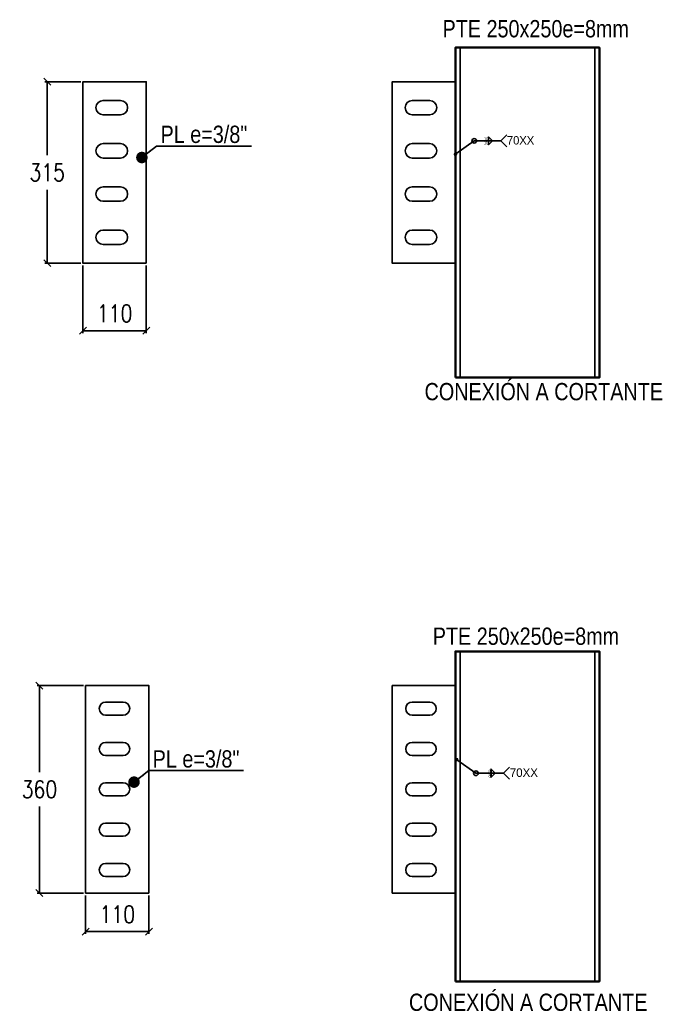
# Model space of a CAD drawing. Header units: millimetres. Extents: x -999 to 93225, y -17477 to 29086.
# Drawn here: x 15719 to 16835, y -8661 to -6940 of the extents above; entities that cross this region are included whole.
import ezdxf
from ezdxf.enums import TextEntityAlignment as Align

# ---------------------------------------------------------------- set-up
doc = ezdxf.new("R2010")
doc.units = ezdxf.units.MM
doc.header["$LTSCALE"] = 0.4
doc.layers.get('0').update_dxf_attribs({"color": 255})
for name, color, linetype in [('COTAS', 8, 'Continuous'), ('P-PLATINA', 6, 'Continuous'), ('TITULO', 3, 'Continuous')]:
    doc.layers.add(name, color=color, linetype=linetype)
doc.layers.add('E_COLUMNAS-3', color=1, linetype='Continuous', lineweight=35)
doc.styles.add('Arial Narrow', font='', dxfattribs={"height": 0.2})
doc.styles.add('CNI_COTAS', font='romans.shx', dxfattribs={"width": 0.8})
doc.styles.add('MtXpl_Arial_Narrow', font='')
doc.styles.add('ROMANS', font='DINGRAFO.SHX')
doc.styles.get('Arial Narrow').set_extended_font_data('Arial Narrow')
doc.styles.get('MtXpl_Arial_Narrow').set_extended_font_data('Arial Narrow')
doc.dimstyles.new('1.1', dxfattribs={"dimscale": 0, "dimtxt": 15, "dimasz": 20, "dimexe": 2, "dimexo": 2, "dimgap": 7, "dimtad": 1, "dimdec": 0, "dimzin": 4, "dimdsep": 46, "dimtxsty": 'CNI_COTAS', "dimblk": 'DOTSMALL', "dimcen": 0, "dimclrd": 256, "dimclrt": 3, "dimadec": 0, "dimazin": 0, "dimtfac": 1, "dimtdec": 0, "dimtmove": 2, "dimatfit": 0, "dimldrblk": 'DOT', "dimfxl": 0.05, "dimtolj": 1, "dimtzin": 0, "dimarcsym": 1})
doc.dimstyles.new('1.4', dxfattribs={"dimscale": 0, "dimtxt": 30, "dimasz": 12, "dimexe": 4, "dimexo": 4, "dimgap": 15, "dimtad": 1, "dimdec": 0, "dimzin": 4, "dimdsep": 46, "dimtxsty": 'CNI_COTAS', "dimblk": 'OBLIQUE', "dimcen": -0.09, "dimclrd": 256, "dimclrt": 3, "dimadec": 0, "dimazin": 0, "dimtfac": 1, "dimtdec": 0, "dimtmove": 2, "dimatfit": 0, "dimldrblk": 'DOT', "dimfxl": 0.05, "dimtolj": 1, "dimtzin": 0, "dimarcsym": 0})

# ---------------------------------------------------------------- blocks, each defined once
blk = doc.blocks.new('_Oblique')
at = {"color": 0, "linetype": 'ByBlock', "lineweight": -2}
blk.add_line((-0.5, -0.5), (0.5, 0.5), dxfattribs=at)
blk = doc.blocks.new('*D711')
at = {"layer": 'COTAS', "color": 0, "lineweight": -2, "transparency": 16777216}
for p, q in [((15828.8, -7366.9), (15828.8, -7484.1)), ((15938.8, -7366.9), (15938.8, -7484.1))]:
    blk.add_line(p, q, dxfattribs=at)
at = {"layer": 'COTAS', "lineweight": -2, "transparency": 16777216}
blk.add_line((15828.8, -7480.1), (15938.8, -7480.1), dxfattribs=at)
at = {"layer": 'Defpoints', "color": 0, "transparency": 16777216}
for p in [(15828.8, -7362.9), (15938.8, -7362.9), (15938.8, -7480.1)]:
    blk.add_point(p, dxfattribs=at)
at = {"layer": 'COTAS', "lineweight": -2, "transparency": 16777216, "xscale": 12, "yscale": 12, "zscale": 12, "rotation": 180}
blk.add_blockref('_Oblique', (15828.8, -7480.1), dxfattribs=at)
at = {"layer": 'COTAS', "lineweight": -2, "transparency": 16777216, "xscale": 12, "yscale": 12, "zscale": 12}
blk.add_blockref('_Oblique', (15938.8, -7480.1), dxfattribs=at)
at = {"layer": 'COTAS', "color": 3, "transparency": 16777216, "insert": (15883.8, -7450.1), "char_height": 30, "attachment_point": 5, "style": 'CNI_COTAS'}
blk.add_mtext('\\A1;110', dxfattribs=at)
blk = doc.blocks.new('_Dot')
at = {"color": 0, "linetype": 'ByBlock', "lineweight": -2}
blk.add_line((-0.5, 0), (-1, 0), dxfattribs=at)
at = {"color": 0, "linetype": 'ByBlock', "const_width": 0.5}
blk.add_lwpolyline([(-0.25, 0, 1), (0.25, 0, 1)], format="xyb", close=True, dxfattribs=at)
blk = doc.blocks.new('*D712')
at = {"layer": 'COTAS', "color": 0, "lineweight": -2, "transparency": 16777216}
for p, q in [((15824.8, -7047.9), (15762.7, -7047.9)), ((15824.8, -7362.9), (15762.7, -7362.9))]:
    blk.add_line(p, q, dxfattribs=at)
at = {"layer": 'COTAS', "lineweight": -2, "transparency": 16777216}
for p, q in [((15766.7, -7047.9), (15766.7, -7175.4)), ((15766.7, -7362.9), (15766.7, -7235.4))]:
    blk.add_line(p, q, dxfattribs=at)
at = {"layer": 'Defpoints', "color": 0, "transparency": 16777216}
for p in [(15766.7, -7047.9), (15828.8, -7047.9), (15828.8, -7362.9)]:
    blk.add_point(p, dxfattribs=at)
at = {"layer": 'COTAS', "lineweight": -2, "transparency": 16777216, "xscale": 12, "yscale": 12, "zscale": 12}
for p, rotation in [((15766.7, -7047.9), 90), ((15766.7, -7362.9), 270)]:
    blk.add_blockref('_Oblique', p, dxfattribs=dict(at, rotation=rotation))
at = {"layer": 'COTAS', "color": 3, "transparency": 16777216, "insert": (15766.7, -7205.4), "char_height": 30, "attachment_point": 5, "rotation": 0.01, "style": 'CNI_COTAS'}
blk.add_mtext('\\A1;315', dxfattribs=at)
blk = doc.blocks.new('*D717')
at = {"layer": 'COTAS', "color": 0, "lineweight": -2, "transparency": 16777216}
for p, q in [((15829.4, -8096.1), (15749.1, -8096.1)), ((15829.4, -8456.1), (15749.1, -8456.1))]:
    blk.add_line(p, q, dxfattribs=at)
at = {"layer": 'COTAS', "lineweight": -2, "transparency": 16777216}
for p, q in [((15753.1, -8096.1), (15753.1, -8246.1)), ((15753.1, -8456.1), (15753.1, -8306.1))]:
    blk.add_line(p, q, dxfattribs=at)
at = {"layer": 'Defpoints', "color": 0, "transparency": 16777216}
for p in [(15753.1, -8096.1), (15833.4, -8096.1), (15833.4, -8456.1)]:
    blk.add_point(p, dxfattribs=at)
at = {"layer": 'COTAS', "lineweight": -2, "transparency": 16777216, "xscale": 12, "yscale": 12, "zscale": 12}
for p, rotation in [((15753.1, -8096.1), 90), ((15753.1, -8456.1), 270)]:
    blk.add_blockref('_Oblique', p, dxfattribs=dict(at, rotation=rotation))
at = {"layer": 'COTAS', "color": 3, "transparency": 16777216, "insert": (15753.1, -8276.1), "char_height": 30, "attachment_point": 5, "rotation": 0.01, "style": 'CNI_COTAS'}
blk.add_mtext('\\A1;360', dxfattribs=at)
blk = doc.blocks.new('*D718')
at = {"layer": 'COTAS', "color": 0, "lineweight": -2, "transparency": 16777216}
for p, q in [((15833.4, -8460.1), (15833.4, -8527.1)), ((15943.4, -8460.1), (15943.4, -8527.1))]:
    blk.add_line(p, q, dxfattribs=at)
at = {"layer": 'COTAS', "lineweight": -2, "transparency": 16777216}
blk.add_line((15833.4, -8523.1), (15943.4, -8523.1), dxfattribs=at)
at = {"layer": 'Defpoints', "color": 0, "transparency": 16777216}
for p in [(15833.4, -8456.1), (15943.4, -8456.1), (15943.4, -8523.1)]:
    blk.add_point(p, dxfattribs=at)
at = {"layer": 'COTAS', "lineweight": -2, "transparency": 16777216, "xscale": 12, "yscale": 12, "zscale": 12, "rotation": 180}
blk.add_blockref('_Oblique', (15833.4, -8523.1), dxfattribs=at)
at = {"layer": 'COTAS', "lineweight": -2, "transparency": 16777216, "xscale": 12, "yscale": 12, "zscale": 12}
blk.add_blockref('_Oblique', (15943.4, -8523.1), dxfattribs=at)
at = {"layer": 'COTAS', "color": 3, "transparency": 16777216, "insert": (15888.4, -8493.1), "char_height": 30, "attachment_point": 5, "style": 'CNI_COTAS'}
blk.add_mtext('\\A1;110', dxfattribs=at)
blk = doc.blocks.new('_DotSmall')
at = {"color": 0, "linetype": 'ByBlock', "const_width": 0.5}
blk.add_lwpolyline([(-0.0625, 0, 1), (0.0625, 0, 1)], format="xyb", close=True, dxfattribs=at)
blk = doc.blocks.new('SOLDADURA FILETE ALREDEDOR 1 DE 8 ESPEJO')
h = blk.add_hatch(color=256)
h.dxf.hatch_style = 1
h.paths.add_polyline_path([(13304.8, -8226.9), (13307.4, -8223.2), (13302.9, -8222.8)])
for p, q in [((13306.1, -8225), (13339.1, -8248.1)), ((13339.1, -8248.1), (13386.9, -8248.1))]:
    blk.add_line(p, q)
for points in [[(13302.9, -8222.8), (13304.8, -8226.9), (13307.4, -8223.2)], [(13365.3, -8248.1), (13365.3, -8240.9), (13372.4, -8248.1), (13365.3, -8255.2)]]:
    blk.add_lwpolyline(points, close=True)
blk.add_lwpolyline([(13397.4, -8258.5), (13386.9, -8248.1), (13397.4, -8237.6)])
blk.add_circle((13339.1, -8248.1), 4.13)
at = {"layer": 'TITULO', "style": 'ROMANS'}
for s, height, p in [('8', 5.33, (13360.7, -8247.1)), ('70XX', 14.92, (13397.9, -8254.6)), ('8', 5.33, (13360.7, -8255.3))]:
    blk.add_text(s, height=height, dxfattribs=at).set_placement(p)
blk = doc.blocks.new('SOLDADURA FILETE ALREDEDOR 1')
h = blk.add_hatch(color=256)
h.dxf.hatch_style = 1
h.paths.add_polyline_path([(4945.5, 3619.4), (4949.1, 3614.2), (4942.8, 3613.6)])
for p in [(4947.3, 3616.8), (5060.9, 3649.2)]:
    blk.add_line(p, (4993.7, 3649.2))
for points in [[(5030, 3649.2), (5030, 3659.2), (5040, 3649.2), (5030, 3639.2)], [(4942.8, 3613.6), (4945.5, 3619.4), (4949.1, 3614.2)]]:
    blk.add_lwpolyline(points, close=True)
blk.add_lwpolyline([(5075.7, 3634.4), (5060.9, 3649.2), (5075.7, 3664)])
blk.add_circle((4993.7, 3649.2), 5.81)
at = {"layer": 'TITULO', "style": 'ROMANS'}
for s, height, p in [('10', 7.5, (5017.8, 3650.9)), ('10', 7.5, (5017.8, 3640.2)), ('70XX', 21, (5076, 3640))]:
    blk.add_text(s, height=height, dxfattribs=at).set_placement(p)
blk = doc.blocks.new('PTE 250X250')
at = {"layer": 'COTAS'}
for p, q in [((16347.6, -7561.5), (16347.6, -6988.7)), ((16581.6, -7561.5), (16581.6, -6988.7))]:
    blk.add_line(p, q, dxfattribs=at)
at = {"layer": 'E_COLUMNAS-3'}
blk.add_lwpolyline([(16339.6, -7561.5), (16589.6, -7561.5), (16589.6, -6988.7), (16339.6, -6988.7)], close=True, dxfattribs=at)

msp = doc.modelspace()

# ---------------------------------------------------------------- linework, layer by layer
at = {"layer": 'P-PLATINA', "linetype": 'Continuous'}
for points in [[(15938.8, -7362.9), (15928.8, -7362.9), (15828.8, -7362.9), (15828.8, -7047.9), (15928.8, -7047.9), (15938.8, -7047.9)], [(15943.4, -8456.1), (15833.4, -8456.1), (15833.4, -8096.1), (15943.4, -8096.1)]]:
    msp.add_lwpolyline(points, close=True, dxfattribs=at)
for points in [[(16475.9, -7362.9), (16465.9, -7362.9), (16365.9, -7362.9), (16365.9, -7047.9), (16465.9, -7047.9), (16475.9, -7047.9)], [(15893.8, -7105.4), (15863.8, -7105.4), (15859, -7104.5), (15854.9, -7101.8), (15852.2, -7097.7), (15851.3, -7092.9), (15852.2, -7088.1), (15854.9, -7084.1), (15859, -7081.4), (15863.8, -7080.4), (15893.8, -7080.4)], [(15890.6, -7080.4), (15893.8, -7080.4), (15898.5, -7081.4), (15902.6, -7084.1), (15905.3, -7088.1), (15906.3, -7092.9), (15905.3, -7097.7), (15902.6, -7101.8), (15898.5, -7104.5), (15893.8, -7105.4), (15890.6, -7105.4)], [(16404.1, -7105.4), (16400.9, -7105.4), (16396.1, -7104.5), (16392.1, -7101.8), (16389.4, -7097.7), (16388.4, -7092.9), (16389.4, -7088.1), (16392.1, -7084.1), (16396.1, -7081.4), (16400.9, -7080.4), (16404.1, -7080.4)], [(16400.9, -7080.4), (16430.9, -7080.4), (16435.7, -7081.4), (16439.7, -7084.1), (16442.5, -7088.1), (16443.4, -7092.9), (16442.5, -7097.7), (16439.7, -7101.8), (16435.7, -7104.5), (16430.9, -7105.4), (16400.9, -7105.4)], [(15893.8, -7180.4), (15863.8, -7180.4), (15859, -7179.5), (15854.9, -7176.8), (15852.2, -7172.7), (15851.3, -7167.9), (15852.2, -7163.1), (15854.9, -7159.1), (15859, -7156.4), (15863.8, -7155.4), (15893.8, -7155.4)], [(15890.6, -7155.4), (15893.8, -7155.4), (15898.5, -7156.4), (15902.6, -7159.1), (15905.3, -7163.1), (15906.3, -7167.9), (15905.3, -7172.7), (15902.6, -7176.8), (15898.5, -7179.5), (15893.8, -7180.4), (15890.6, -7180.4)], [(16404.1, -7180.4), (16400.9, -7180.4), (16396.1, -7179.5), (16392.1, -7176.8), (16389.4, -7172.7), (16388.4, -7167.9), (16389.4, -7163.1), (16392.1, -7159.1), (16396.1, -7156.4), (16400.9, -7155.4), (16404.1, -7155.4)], [(16400.9, -7155.4), (16430.9, -7155.4), (16435.7, -7156.4), (16439.7, -7159.1), (16442.5, -7163.1), (16443.4, -7167.9), (16442.5, -7172.7), (16439.7, -7176.8), (16435.7, -7179.5), (16430.9, -7180.4), (16400.9, -7180.4)], [(15866.9, -7255.4), (15863.8, -7255.4), (15859, -7254.5), (15854.9, -7251.8), (15852.2, -7247.7), (15851.3, -7242.9), (15852.2, -7238.1), (15854.9, -7234.1), (15859, -7231.4), (15863.8, -7230.4), (15893.8, -7230.4)], [(15890.6, -7230.4), (15893.8, -7230.4), (15898.5, -7231.4), (15902.6, -7234.1), (15905.3, -7238.1), (15906.3, -7242.9), (15905.3, -7247.7), (15902.6, -7251.8), (15898.5, -7254.5), (15893.8, -7255.4), (15863.8, -7255.4)], [(16404.1, -7255.4), (16400.9, -7255.4), (16396.1, -7254.5), (16392.1, -7251.8), (16389.4, -7247.7), (16388.4, -7242.9), (16389.4, -7238.1), (16392.1, -7234.1), (16396.1, -7231.4), (16400.9, -7230.4), (16404.1, -7230.4)], [(16400.9, -7230.4), (16430.9, -7230.4), (16435.7, -7231.4), (16439.7, -7234.1), (16442.5, -7238.1), (16443.4, -7242.9), (16442.5, -7247.7), (16439.7, -7251.8), (16435.7, -7254.5), (16430.9, -7255.4), (16400.9, -7255.4)], [(15878.8, -7330.4), (15863.8, -7330.4), (15859, -7329.5), (15854.9, -7326.8), (15852.2, -7322.7), (15851.3, -7317.9), (15852.2, -7313.1), (15854.9, -7309.1), (15859, -7306.4), (15863.8, -7305.4), (15878.8, -7305.4)], [(15878.8, -7305.4), (15893.8, -7305.4), (15898.5, -7306.4), (15902.6, -7309.1), (15905.3, -7313.1), (15906.3, -7317.9), (15905.3, -7322.7), (15902.6, -7326.8), (15898.5, -7329.5), (15893.8, -7330.4), (15878.8, -7330.4)], [(16404.1, -7330.4), (16400.9, -7330.4), (16396.1, -7329.5), (16392.1, -7326.8), (16389.4, -7322.7), (16388.4, -7317.9), (16389.4, -7313.1), (16392.1, -7309.1), (16396.1, -7306.4), (16400.9, -7305.4), (16404.1, -7305.4)], [(16400.9, -7305.4), (16430.9, -7305.4), (16435.7, -7306.4), (16439.7, -7309.1), (16442.5, -7313.1), (16443.4, -7317.9), (16442.5, -7322.7), (16439.7, -7326.8), (16435.7, -7329.5), (16430.9, -7330.4), (16400.9, -7330.4)], [(16475.9, -8456.1), (16365.9, -8456.1), (16365.9, -8096.1), (16475.9, -8096.1)], [(15888.4, -8147.6), (15868.4, -8147.6), (15864, -8146.7), (15860.3, -8144.2), (15857.8, -8140.5), (15856.9, -8136.1), (15857.8, -8131.7), (15860.3, -8127.9), (15864, -8125.4), (15868.4, -8124.6), (15888.4, -8124.6)], [(15888.4, -8124.6), (15898.4, -8124.6), (15902.8, -8125.4), (15906.5, -8127.9), (15909, -8131.7), (15909.9, -8136.1), (15909, -8140.5), (15906.5, -8144.2), (15902.8, -8146.7), (15898.4, -8147.6), (15888.4, -8147.6)], [(16405.2, -8147.6), (16400.9, -8147.6), (16396.5, -8146.7), (16392.8, -8144.2), (16390.3, -8140.5), (16389.4, -8136.1), (16390.3, -8131.7), (16392.8, -8127.9), (16396.5, -8125.4), (16400.9, -8124.6), (16405.2, -8124.6)], [(16400.9, -8124.6), (16430.9, -8124.6), (16435.3, -8125.4), (16439, -8127.9), (16441.5, -8131.7), (16442.4, -8136.1), (16441.5, -8140.5), (16439, -8144.2), (16435.3, -8146.7), (16430.9, -8147.6), (16400.9, -8147.6)], [(15888.4, -8217.6), (15868.4, -8217.6), (15864, -8216.7), (15860.3, -8214.2), (15857.8, -8210.5), (15856.9, -8206.1), (15857.8, -8201.7), (15860.3, -8197.9), (15864, -8195.4), (15868.4, -8194.6), (15888.4, -8194.6)], [(15888.4, -8194.6), (15898.4, -8194.6), (15902.8, -8195.4), (15906.5, -8197.9), (15909, -8201.7), (15909.9, -8206.1), (15909, -8210.5), (15906.5, -8214.2), (15902.8, -8216.7), (15898.4, -8217.6), (15888.4, -8217.6)], [(16405.2, -8217.6), (16400.9, -8217.6), (16396.5, -8216.7), (16392.8, -8214.2), (16390.3, -8210.5), (16389.4, -8206.1), (16390.3, -8201.7), (16392.8, -8197.9), (16396.5, -8195.4), (16400.9, -8194.6), (16405.2, -8194.6)], [(16400.9, -8194.6), (16430.9, -8194.6), (16435.3, -8195.4), (16439, -8197.9), (16441.5, -8201.7), (16442.4, -8206.1), (16441.5, -8210.5), (16439, -8214.2), (16435.3, -8216.7), (16430.9, -8217.6), (16400.9, -8217.6)], [(15888.4, -8287.6), (15868.4, -8287.6), (15864, -8286.7), (15860.3, -8284.2), (15857.8, -8280.5), (15856.9, -8276.1), (15857.8, -8271.7), (15860.3, -8267.9), (15864, -8265.4), (15868.4, -8264.6), (15888.4, -8264.6)], [(15888.4, -8264.6), (15898.4, -8264.6), (15902.8, -8265.4), (15906.5, -8267.9), (15909, -8271.7), (15909.9, -8276.1), (15909, -8280.5), (15906.5, -8284.2), (15902.8, -8286.7), (15898.4, -8287.6), (15888.4, -8287.6)], [(16405.2, -8287.6), (16400.9, -8287.6), (16396.5, -8286.7), (16392.8, -8284.2), (16390.3, -8280.5), (16389.4, -8276.1), (16390.3, -8271.7), (16392.8, -8267.9), (16396.5, -8265.4), (16400.9, -8264.6), (16405.2, -8264.6)], [(16400.9, -8264.6), (16430.9, -8264.6), (16435.3, -8265.4), (16439, -8267.9), (16441.5, -8271.7), (16442.4, -8276.1), (16441.5, -8280.5), (16439, -8284.2), (16435.3, -8286.7), (16430.9, -8287.6), (16400.9, -8287.6)], [(15888.4, -8357.6), (15868.4, -8357.6), (15864, -8356.7), (15860.3, -8354.2), (15857.8, -8350.5), (15856.9, -8346.1), (15857.8, -8341.7), (15860.3, -8337.9), (15864, -8335.4), (15868.4, -8334.6), (15888.4, -8334.6)], [(15888.4, -8334.6), (15898.4, -8334.6), (15902.8, -8335.4), (15906.5, -8337.9), (15909, -8341.7), (15909.9, -8346.1), (15909, -8350.5), (15906.5, -8354.2), (15902.8, -8356.7), (15898.4, -8357.6), (15888.4, -8357.6)], [(16405.2, -8357.6), (16400.9, -8357.6), (16396.5, -8356.7), (16392.8, -8354.2), (16390.3, -8350.5), (16389.4, -8346.1), (16390.3, -8341.7), (16392.8, -8337.9), (16396.5, -8335.4), (16400.9, -8334.6), (16405.2, -8334.6)], [(16400.9, -8334.6), (16430.9, -8334.6), (16435.3, -8335.4), (16439, -8337.9), (16441.5, -8341.7), (16442.4, -8346.1), (16441.5, -8350.5), (16439, -8354.2), (16435.3, -8356.7), (16430.9, -8357.6), (16400.9, -8357.6)], [(15888.4, -8427.6), (15868.4, -8427.6), (15864, -8426.7), (15860.3, -8424.2), (15857.8, -8420.5), (15856.9, -8416.1), (15857.8, -8411.7), (15860.3, -8407.9), (15864, -8405.4), (15868.4, -8404.6), (15888.4, -8404.6)], [(15888.4, -8404.6), (15898.4, -8404.6), (15902.8, -8405.4), (15906.5, -8407.9), (15909, -8411.7), (15909.9, -8416.1), (15909, -8420.5), (15906.5, -8424.2), (15902.8, -8426.7), (15898.4, -8427.6), (15888.4, -8427.6)], [(16405.2, -8427.6), (16400.9, -8427.6), (16396.5, -8426.7), (16392.8, -8424.2), (16390.3, -8420.5), (16389.4, -8416.1), (16390.3, -8411.7), (16392.8, -8407.9), (16396.5, -8405.4), (16400.9, -8404.6), (16405.2, -8404.6)], [(16400.9, -8404.6), (16430.9, -8404.6), (16435.3, -8405.4), (16439, -8407.9), (16441.5, -8411.7), (16442.4, -8416.1), (16441.5, -8420.5), (16439, -8424.2), (16435.3, -8426.7), (16430.9, -8427.6), (16400.9, -8427.6)]]:
    msp.add_lwpolyline(points, dxfattribs=at)

# ---------------------------------------------------------------- block references
at = {"xscale": 0.6899231572736597, "yscale": 0.6899231572736597, "zscale": 0.6899231572736597}
msp.add_blockref('SOLDADURA FILETE ALREDEDOR 1', (13063.2, -9668.2), dxfattribs=at)
msp.add_blockref('SOLDADURA FILETE ALREDEDOR 1 DE 8 ESPEJO', (3172.4, 0))
at = {"layer": 'COTAS'}
for p in [(136.3, 0), (136.3, -1048.1)]:
    msp.add_blockref('PTE 250X250', p, dxfattribs=at)

# ---------------------------------------------------------------- texts
at = {"color": 96}
for s, style, p in [('PTE 250x250e=8mm', 'Arial Narrow', (16615.3, -6955.9)), ('PL e=3/8"', 'Arial Narrow', (16038.9, -7139.2)), ('CONEXIÓN A CORTANTE', 'Arial Narrow', (16629.3, -7585.8)), ('PTE 250x250e=8mm', 'MtXpl_Arial_Narrow', (16598.3, -8010.3)), ('PL e=3/8"', 'Arial Narrow', (16025.2, -8223.3)), ('CONEXIÓN A CORTANTE', 'Arial Narrow', (16602.2, -8645.7))]:
    msp.add_text(s, height=30, dxfattribs=dict(at, style=style)).set_placement(p, align=Align.MIDDLE_CENTER)

# ---------------------------------------------------------------- dimensions: what is measured, and where the dimension line sits
at = {"layer": 'COTAS'}
for base, p1, p2, picture, middle in [((15766.7, -7047.9), (15828.8, -7362.9), (15828.8, -7047.9), '*D712', (15766.7, -7205.4)), ((15753.1, -8096.1), (15833.4, -8456.1), (15833.4, -8096.1), '*D717', (15753.1, -8276.1))]:
    dim = msp.add_linear_dim(base=base, p1=p1, p2=p2, angle=90, dimstyle='1.4', override={"dimscale": 1}, dxfattribs=at)
    dim.commit()
    dim.dimension.update_dxf_attribs({"geometry": picture, "text_midpoint": middle, "text_rotation": 0.01})
for base, p1, p2, picture, middle in [((15938.8, -7480.1), (15828.8, -7362.9), (15938.8, -7362.9), '*D711', (15883.8, -7450.1)), ((15943.4, -8523.1), (15833.4, -8456.1), (15943.4, -8456.1), '*D718', (15888.4, -8493.1))]:
    dim = msp.add_linear_dim(base=base, p1=p1, p2=p2, dimstyle='1.4', override={"dimscale": 1}, dxfattribs=at)
    dim.commit()
    dim.dimension.update_dxf_attribs({"geometry": picture, "text_midpoint": middle})

# ---------------------------------------------------------------- leaders
for points in [[(15931.1, -7179.5), (15956.7, -7159.6), (16121.3, -7159.6)], [(15917.5, -8263.6), (15943.1, -8243.7), (16107.7, -8243.7)]]:
    msp.add_leader(points, dimstyle='1.1', override={"dimscale": 1}, dxfattribs=at)

doc.saveas('drawing.dxf')
